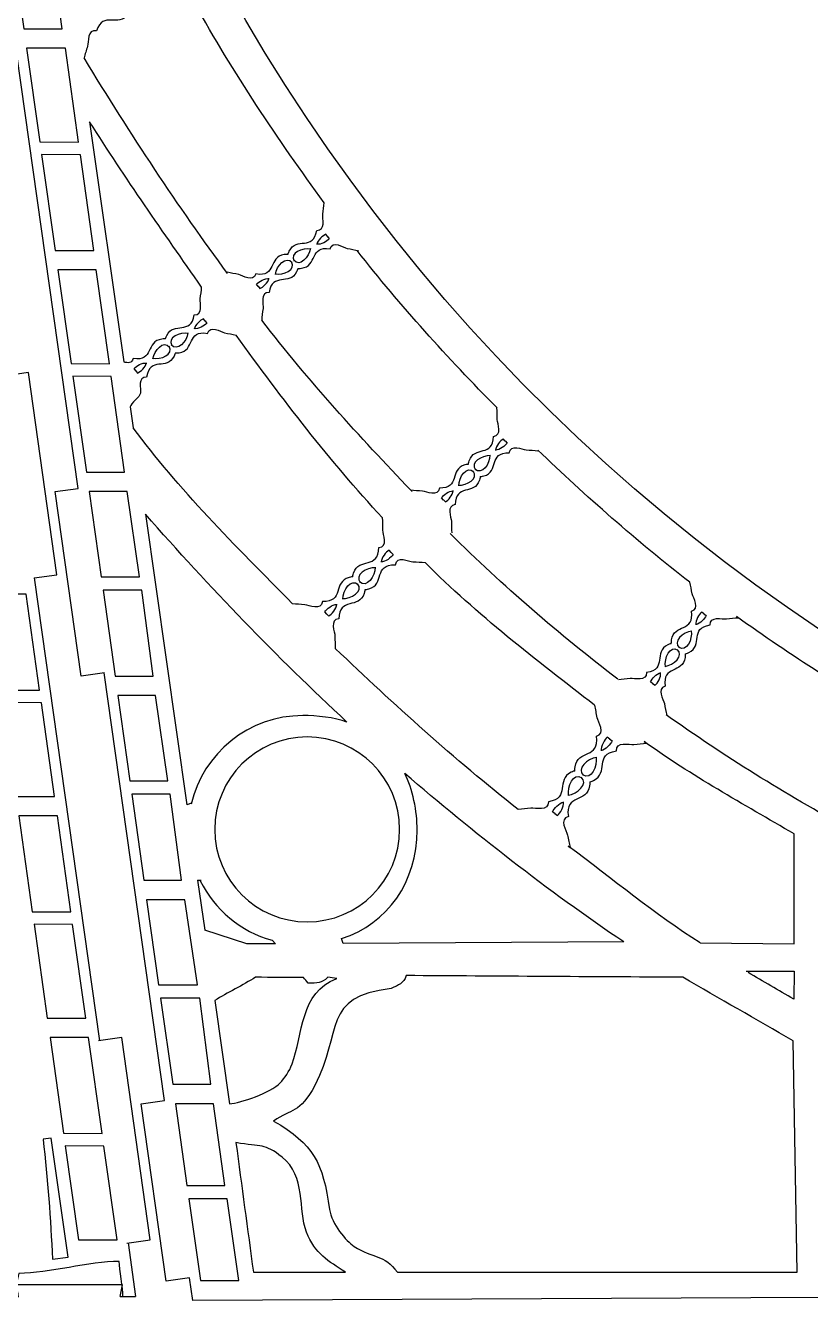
# Model space of a CAD drawing. Extents: x -302 to 129, y -132 to 148.
# Drawn here: x -84.5 to 15.3, y -131.9 to 30.2 of the extents above; entities that cross this region are included whole.
import ezdxf

# ---------------------------------------------------------------- set-up
doc = ezdxf.new("R2010")
doc.units = 0
doc.header["$MEASUREMENT"] = 0
doc.layers.add('LAYER_1', color=7, linetype='CONTINUOUS')

msp = doc.modelspace()

# ---------------------------------------------------------------- linework, layer by layer
at = {"layer": 'LAYER_1', "color": 1}
for points in [[(106.4251, -82.9919), (-6.3619, -61.5437), (-82.7011, 30.7033), (-88.4133, 138.3037)], [(-81.8662, 98.7736), (30.9208, 77.3254), (107.26, -14.9216), (112.9722, -122.522)], [(-46.5149, 7.6361), (-52.3529, 15.6643), (-58.1367, 24.1813), (-62.9361, 32.9531)], [(-77.7953, -28.6891), (-77.7953, -28.6891), (-86.0971, 30.1459), (-86.0971, 30.1459)], [(-58.7967, -1.3783), (-65.0629, 7.1607), (-71.1147, 16.2895), (-77.0437, 26.0511)], [(-62.0965, -3.1015), (-66.9909, 3.8885), (-71.7899, 10.7711), (-76.3363, 17.9185)], [(-76.3363, 17.9185), (-76.3363, 17.9185), (-71.9905, -12.6075), (-71.9905, -12.6075)], [(-48.2096, 1.7517), (-49.2549, 1.9578), (-50.9707, 1.2368), (-50.3077, 0.2229)], [(-48.2561, 1.8165), (-48.3976, 0.7605), (-49.6327, -0.6316), (-50.3791, 0.3226)], [(-52.7614, -1.4097), (-51.7161, -1.6158), (-50.0004, -0.8949), (-50.6634, 0.1191)], [(-52.715, -1.4746), (-52.5734, -0.4186), (-51.3383, 0.9735), (-50.5919, 0.0193)], [(-24.5283, -18.4555), (-30.8121, -12.0647), (-36.7941, -5.4979), (-42.3027, 1.5639)], [(-42.1667, 1.5639), (-42.1667, 1.5639), (-42.1299, 1.5123), (-42.1299, 1.5123)], [(-35.4959, -28.9057), (-41.9723, -22.1391), (-48.4799, -15.0443), (-54.4557, -7.2945)], [(-63.7911, -8.9859), (-64.8363, -8.7799), (-66.5521, -9.5009), (-65.8891, -10.5147)], [(-63.8377, -8.9209), (-63.9789, -9.9771), (-65.2141, -11.3691), (-65.9609, -10.4151)], [(-39.0963, -32.4279), (-45.8519, -25.1645), (-51.7981, -17.3279), (-57.7211, -9.2121)], [(-68.3429, -12.1473), (-67.2979, -12.3533), (-65.5821, -11.6325), (-66.2451, -10.6185)], [(-68.2967, -12.2123), (-68.1553, -11.1563), (-66.9201, -9.7643), (-66.1733, -10.7187)], [(-71.1769, -18.3233), (-71.1769, -18.3233), (-70.7983, -20.9829), (-70.7983, -20.9829)], [(-50.5303, -43.3463), (-57.8171, -36.0085), (-65.1593, -28.6333), (-70.7983, -20.9829)], [(-0.0115, -40.6065), (-6.7229, -35.4391), (-13.2583, -29.6239), (-19.3499, -23.8037)], [(-29.3876, -28.3466), (-29.3957, -27.2812), (-28.3683, -25.7294), (-27.4953, -26.5694)], [(-25.3799, -24.5197), (-26.4438, -24.4624), (-28.0413, -25.4171), (-27.2424, -26.3279)], [(-25.435, -24.462), (-25.4268, -25.5274), (-26.4542, -27.0792), (-27.3272, -26.2392)], [(-29.4426, -28.2889), (-28.3787, -28.3462), (-26.7812, -27.3915), (-27.5801, -26.4807)], [(-35.3129, -29.0971), (-35.3129, -29.0971), (-35.4959, -28.9057), (-35.4959, -28.9057)], [(-43.6119, -58.3881), (-52.5645, -50.0979), (-61.0655, -41.2705), (-69.2335, -31.9735)], [(-69.2335, -31.9735), (-69.2335, -31.9735), (-63.9727, -68.9271), (-63.9727, -68.9271)], [(-9.1587, -52.9461), (-16.6463, -47.2317), (-23.7353, -41.0717), (-30.5045, -34.4287)], [(-39.973, -38.769), (-41.0833, -38.7092), (-42.7505, -39.7056), (-41.9168, -40.6561)], [(-40.0305, -38.7088), (-40.022, -39.8206), (-41.0942, -41.4401), (-42.0053, -40.5635)], [(-12.1155, -56.2487), (-19.5665, -50.4721), (-27.0923, -44.7247), (-33.6677, -38.1131)], [(-83.3836, -40.0705), (-83.3836, -40.0705), (-80.5164, -39.6675), (-80.5164, -39.6675)], [(-83.3835, -40.0705), (-83.3835, -40.0705), (-75.0817, -98.9052), (-75.0817, -98.9052)], [(-44.1555, -42.7629), (-44.164, -41.651), (-43.0918, -40.0315), (-42.1807, -40.9081)], [(-44.213, -42.7027), (-43.1027, -42.7624), (-41.4355, -41.766), (-42.2692, -40.8155)], [(5.9297, -44.9625), (5.9297, -44.9625), (6.1619, -45.1329), (6.1619, -45.1329)], [(27.4847, -58.7515), (20.0071, -54.5089), (12.8057, -49.9027), (5.9297, -44.9627)], [(0.2273, -46.8222), (-0.8451, -46.9537), (-2.2708, -48.1904), (-1.3116, -48.9581)], [(0.1621, -46.7744), (0.3592, -47.8367), (-0.3913, -49.5683), (-1.412, -48.8845)], [(-3.0953, -51.3542), (-3.2925, -50.2919), (-2.5419, -48.5602), (-1.5213, -49.244)], [(-21.8307, -69.5001), (-30.0291, -63.0675), (-37.5801, -56.1821), (-45.1015, -49.0317)], [(-3.1605, -51.3064), (-2.0881, -51.1748), (-0.6624, -49.9382), (-1.6216, -49.1705)], [(-74.4413, -52.1399), (-74.4413, -52.1399), (-77.4121, -52.5574), (-77.4121, -52.5574)], [(-66.8164, -106.4958), (-66.8164, -106.4958), (-74.4855, -52.146), (-74.4855, -52.146)], [(20.2659, -71.9945), (12.0783, -67.5281), (4.3407, -62.6979), (-3.0143, -57.4717)], [(13.2699, -72.6173), (6.8195, -68.8539), (0.1375, -65.1523), (-5.8005, -60.8789)], [(-5.8005, -60.8789), (-5.8005, -60.8789), (-5.5125, -61.0901), (-5.5125, -61.0901)], [(-11.8598, -62.8969), (-13.0069, -63.0376), (-14.5317, -64.3603), (-13.5058, -65.1813)], [(-11.9296, -62.8457), (-11.7188, -63.9819), (-12.5215, -65.834), (-13.6132, -65.1026)], [(-15.4136, -67.7441), (-15.6245, -66.6079), (-14.8217, -64.7558), (-13.7301, -65.4872)], [(-8.4081, -86.3441), (-17.9849, -79.9193), (-27.6203, -72.3699), (-36.2479, -64.9159)], [(-15.4834, -67.693), (-14.3364, -67.5523), (-12.8115, -66.2296), (-13.8374, -65.4085)], [(-63.3797, -68.7139), (-63.3797, -68.7139), (-63.9727, -68.9271), (-63.9727, -68.9271)], [(1.3009, -86.4809), (-4.3975, -82.8723), (-9.8345, -78.3387), (-15.4643, -74.1675)], [(-15.4643, -74.1675), (-15.4643, -74.1675), (-15.2277, -74.3411), (-15.2277, -74.3411)], [(-62.6109, -78.4939), (-62.6109, -78.4939), (-62.1599, -78.4939), (-62.1599, -78.4939)], [(-62.6109, -78.4939), (-62.6109, -78.4939), (-61.7031, -84.8707), (-61.7031, -84.8707)], [(-62.2709, -78.5737), (-60.4537, -82.2361), (-57.1387, -85.0241), (-53.1275, -86.1367)], [(-56.3281, -86.5849), (-56.3281, -86.5849), (-61.7031, -84.8707), (-61.7031, -84.8707)], [(-52.7121, -86.5849), (-52.7121, -86.5849), (-56.3281, -86.5849), (-56.3281, -86.5849)], [(-52.7121, -86.5849), (-52.7121, -86.5849), (-53.1275, -86.1367), (-53.1275, -86.1367)], [(-44.0999, -86.5575), (-44.0999, -86.5575), (-44.3009, -85.9181), (-44.3009, -85.9181)], [(-8.4081, -86.3441), (-8.4081, -86.3441), (-44.0997, -86.5575), (-44.0997, -86.5575)], [(13.2139, -93.6021), (11.2713, -92.5083), (9.3355, -91.3861), (7.4069, -90.2353)], [(-82.2476, -111.4527), (-81.691, -116.4804), (-81.2873, -121.5486), (-81.0801, -126.6905)], [(-71.6048, -124.6325), (-71.6048, -124.6325), (-68.634, -124.215), (-68.634, -124.215)], [(-71.4546, -124.6114), (-71.4546, -124.6114), (-70.4935, -131.4236), (-70.4935, -131.4236)], [(-63.6335, -129.041), (-63.6335, -129.041), (-66.6043, -129.4586), (-66.6043, -129.4586)], [(-63.227, -131.9337), (-63.227, -131.9337), (-63.6352, -129.0413), (-63.6352, -129.0413)], [(-72.4375, -131.4238), (-72.4375, -131.4238), (-70.4935, -131.4236), (-70.4935, -131.4236)]]:
    msp.add_open_spline(points, degree=3, dxfattribs=at)
at = {"layer": 'LAYER_1', "color": 5}
for points, knots in [([(-79.8219, 29.7464), (-79.8219, 29.7464), (-84.7084, 29.7421), (-84.7084, 29.7421), (-84.7084, 29.7421), (-84.7084, 29.7421), (-86.4315, 41.9549), (-86.4315, 41.9549), (-86.4315, 41.9549), (-86.4315, 41.9549), (-81.5394, 41.918), (-81.5394, 41.918), (-81.5394, 41.918), (-81.5394, 41.918), (-79.8219, 29.7464), (-79.8219, 29.7464)], [0, 0, 0, 0, 0.2, 0.2, 0.2, 0.2, 0.4, 0.4, 0.4, 0.4, 0.6, 0.6, 0.6, 0.6, 1, 1, 1, 1]), ([(-77.7435, 15.3357), (-77.7435, 15.3357), (-82.6797, 15.3661), (-82.6797, 15.3661), (-82.6797, 15.3661), (-82.6797, 15.3661), (-84.359, 27.2679), (-84.359, 27.2679), (-84.359, 27.2679), (-84.359, 27.2679), (-79.4272, 27.2678), (-79.4272, 27.2678), (-79.4272, 27.2678), (-79.4272, 27.2678), (-77.7435, 15.3357), (-77.7435, 15.3357)], [0, 0, 0, 0, 0.2, 0.2, 0.2, 0.2, 0.4, 0.4, 0.4, 0.4, 0.6, 0.6, 0.6, 0.6, 1, 1, 1, 1]), ([(-75.8003, 1.5638), (-75.8003, 1.5638), (-80.7323, 1.5639), (-80.7323, 1.5639), (-80.7323, 1.5639), (-80.7323, 1.5639), (-82.455, 13.7724), (-82.455, 13.7724), (-82.455, 13.7724), (-82.455, 13.7724), (-77.5177, 13.7354), (-77.5177, 13.7354), (-77.5177, 13.7354), (-77.5177, 13.7354), (-75.8003, 1.5638), (-75.8003, 1.5638)], [0, 0, 0, 0, 0.2, 0.2, 0.2, 0.2, 0.4, 0.4, 0.4, 0.4, 0.6, 0.6, 0.6, 0.6, 1, 1, 1, 1]), ([(-73.8277, -12.8465), (-73.8277, -12.8465), (-78.7032, -12.816), (-78.7032, -12.816), (-78.7032, -12.816), (-78.7032, -12.816), (-80.3825, -0.9145), (-80.3825, -0.9145), (-80.3825, -0.9145), (-80.3825, -0.9145), (-75.5114, -0.9143), (-75.5114, -0.9143), (-75.5114, -0.9143), (-75.5114, -0.9143), (-73.8277, -12.8465), (-73.8277, -12.8465)], [0, 0, 0, 0, 0.2, 0.2, 0.2, 0.2, 0.4, 0.4, 0.4, 0.4, 0.6, 0.6, 0.6, 0.6, 1, 1, 1, 1]), ([(-71.8845, -26.6184), (-71.8845, -26.6184), (-76.7557, -26.6184), (-76.7557, -26.6184), (-76.7557, -26.6184), (-76.7557, -26.6184), (-78.4783, -14.4099), (-78.4783, -14.4099), (-78.4783, -14.4099), (-78.4783, -14.4099), (-73.6019, -14.4468), (-73.6019, -14.4468), (-73.6019, -14.4468), (-73.6019, -14.4468), (-71.8845, -26.6184), (-71.8845, -26.6184)], [0, 0, 0, 0, 0.2, 0.2, 0.2, 0.2, 0.4, 0.4, 0.4, 0.4, 0.6, 0.6, 0.6, 0.6, 1, 1, 1, 1]), ([(-69.9782, -39.9144), (-69.9782, -39.9144), (-74.8795, -39.9144), (-74.8795, -39.9144), (-74.8795, -39.9144), (-74.8795, -39.9144), (-76.406, -29.097), (-76.406, -29.097), (-76.406, -29.097), (-76.406, -29.097), (-71.5703, -29.097), (-71.5703, -29.097), (-71.5703, -29.097), (-71.5703, -29.097), (-69.9782, -39.9144), (-69.9782, -39.9144)], [0, 0, 0, 0, 0.2, 0.2, 0.2, 0.2, 0.4, 0.4, 0.4, 0.4, 0.6, 0.6, 0.6, 0.6, 1, 1, 1, 1]), ([(-89.3171, -42.147), (-89.3171, -42.147), (-84.4225, -42.1454), (-84.4225, -42.1454), (-84.4225, -42.1454), (-84.4225, -42.1454), (-82.6997, -54.3556), (-82.6997, -54.3556), (-82.6997, -54.3556), (-82.6997, -54.3556), (-87.5997, -54.3186), (-87.5997, -54.3186), (-87.5997, -54.3186), (-87.5997, -54.3186), (-89.3171, -42.147), (-89.3171, -42.147)], [0, 0, 0, 0, 0.2, 0.2, 0.2, 0.2, 0.4, 0.4, 0.4, 0.4, 0.6, 0.6, 0.6, 0.6, 1, 1, 1, 1]), ([(-68.2599, -52.5591), (-68.2599, -52.5591), (-73.0957, -52.5563), (-73.0957, -52.5563), (-73.0957, -52.5563), (-73.0957, -52.5563), (-74.6393, -41.6177), (-74.6393, -41.6177), (-74.6393, -41.6177), (-74.6393, -41.6177), (-69.6974, -41.6177), (-69.6974, -41.6177), (-69.6974, -41.6177), (-69.6974, -41.6177), (-68.2599, -52.5591), (-68.2599, -52.5591)], [0, 0, 0, 0, 0.2, 0.2, 0.2, 0.2, 0.4, 0.4, 0.4, 0.4, 0.6, 0.6, 0.6, 0.6, 1, 1, 1, 1]), ([(-66.3798, -65.8494), (-66.3798, -65.8494), (-71.2202, -65.8494), (-71.2202, -65.8494), (-71.2202, -65.8494), (-71.2202, -65.8494), (-72.7462, -55.0348), (-72.7462, -55.0348), (-72.7462, -55.0348), (-72.7462, -55.0348), (-67.972, -55.0318), (-67.972, -55.0318), (-67.972, -55.0318), (-67.972, -55.0318), (-66.3798, -65.8494), (-66.3798, -65.8494)], [0, 0, 0, 0, 0.2, 0.2, 0.2, 0.2, 0.4, 0.4, 0.4, 0.4, 0.6, 0.6, 0.6, 0.6, 1, 1, 1, 1]), ([(-87.3739, -55.919), (-87.3739, -55.919), (-82.4747, -55.9494), (-82.4747, -55.9494), (-82.4747, -55.9494), (-82.4747, -55.9494), (-80.7953, -67.8512), (-80.7953, -67.8512), (-80.7953, -67.8512), (-80.7953, -67.8512), (-85.6903, -67.8512), (-85.6903, -67.8512), (-85.6903, -67.8512), (-85.6903, -67.8512), (-87.3739, -55.919), (-87.3739, -55.919)], [0, 0, 0, 0, 0.2, 0.2, 0.2, 0.2, 0.4, 0.4, 0.4, 0.4, 0.6, 0.6, 0.6, 0.6, 1, 1, 1, 1]), ([(-64.6615, -78.4939), (-64.6615, -78.4939), (-69.4359, -78.4939), (-69.4359, -78.4939), (-69.4359, -78.4939), (-69.4359, -78.4939), (-70.9797, -67.5525), (-70.9797, -67.5525), (-70.9797, -67.5525), (-70.9797, -67.5525), (-66.099, -67.5525), (-66.099, -67.5525), (-66.099, -67.5525), (-66.099, -67.5525), (-64.6615, -78.4939), (-64.6615, -78.4939)], [0, 0, 0, 0, 0.2, 0.2, 0.2, 0.2, 0.4, 0.4, 0.4, 0.4, 0.6, 0.6, 0.6, 0.6, 1, 1, 1, 1]), ([(-85.3483, -70.3296), (-85.3483, -70.3296), (-80.4458, -70.3278), (-80.4458, -70.3278), (-80.4458, -70.3278), (-80.4458, -70.3278), (-78.723, -82.5382), (-78.723, -82.5382), (-78.723, -82.5382), (-78.723, -82.5382), (-83.6308, -82.5012), (-83.6308, -82.5012), (-83.6308, -82.5012), (-83.6308, -82.5012), (-85.3483, -70.3296), (-85.3483, -70.3296)], [0, 0, 0, 0, 0.2, 0.2, 0.2, 0.2, 0.4, 0.4, 0.4, 0.4, 0.6, 0.6, 0.6, 0.6, 1, 1, 1, 1]), ([(-62.6228, -91.7898), (-62.6228, -91.7898), (-67.5597, -91.7898), (-67.5597, -91.7898), (-67.5597, -91.7898), (-67.5597, -91.7898), (-69.0861, -80.9724), (-69.0861, -80.9724), (-69.0861, -80.9724), (-69.0861, -80.9724), (-64.2149, -80.9724), (-64.2149, -80.9724), (-64.2149, -80.9724), (-64.2149, -80.9724), (-62.6228, -91.7898), (-62.6228, -91.7898)], [0, 0, 0, 0, 0.2, 0.2, 0.2, 0.2, 0.4, 0.4, 0.4, 0.4, 0.6, 0.6, 0.6, 0.6, 1, 1, 1, 1]), ([(-83.4051, -84.1016), (-83.4051, -84.1016), (-78.498, -84.1319), (-78.498, -84.1319), (-78.498, -84.1319), (-78.498, -84.1319), (-76.8187, -96.0338), (-76.8187, -96.0338), (-76.8187, -96.0338), (-76.8187, -96.0338), (-81.7215, -96.0337), (-81.7215, -96.0337), (-81.7215, -96.0337), (-81.7215, -96.0337), (-83.4051, -84.1016), (-83.4051, -84.1016)], [0, 0, 0, 0, 0.2, 0.2, 0.2, 0.2, 0.4, 0.4, 0.4, 0.4, 0.6, 0.6, 0.6, 0.6, 1, 1, 1, 1]), ([(-60.9045, -104.4345), (-60.9045, -104.4345), (-65.7757, -104.4343), (-65.7757, -104.4343), (-65.7757, -104.4343), (-65.7757, -104.4343), (-67.3195, -93.4931), (-67.3195, -93.4931), (-67.3195, -93.4931), (-67.3195, -93.4931), (-62.342, -93.4931), (-62.342, -93.4931), (-62.342, -93.4931), (-62.342, -93.4931), (-60.9045, -104.4345), (-60.9045, -104.4345)], [0, 0, 0, 0, 0.2, 0.2, 0.2, 0.2, 0.4, 0.4, 0.4, 0.4, 0.6, 0.6, 0.6, 0.6, 1, 1, 1, 1]), ([(-81.3795, -98.508), (-81.3795, -98.508), (-76.4697, -98.508), (-76.4697, -98.508), (-76.4697, -98.508), (-76.4697, -98.508), (-74.7469, -110.7166), (-74.7469, -110.7166), (-74.7469, -110.7166), (-74.7469, -110.7166), (-79.6621, -110.6796), (-79.6621, -110.6796), (-79.6621, -110.6796), (-79.6621, -110.6796), (-81.3795, -98.508), (-81.3795, -98.508)], [0, 0, 0, 0, 0.2, 0.2, 0.2, 0.2, 0.4, 0.4, 0.4, 0.4, 0.6, 0.6, 0.6, 0.6, 1, 1, 1, 1]), ([(-59.1302, -117.296), (-59.1302, -117.296), (-63.9609, -117.296), (-63.9609, -117.296), (-63.9609, -117.296), (-63.9609, -117.296), (-65.4263, -106.9098), (-65.4263, -106.9098), (-65.4263, -106.9098), (-65.4263, -106.9098), (-60.5956, -106.91), (-60.5956, -106.91), (-60.5956, -106.91), (-60.5956, -106.91), (-59.1302, -117.296), (-59.1302, -117.296)], [0, 0, 0, 0, 0.2, 0.2, 0.2, 0.2, 0.4, 0.4, 0.4, 0.4, 0.6, 0.6, 0.6, 0.6, 1, 1, 1, 1]), ([(-79.4363, -112.28), (-79.4363, -112.28), (-74.5221, -112.3104), (-74.5221, -112.3104), (-74.5221, -112.3104), (-74.5221, -112.3104), (-72.8421, -124.2164), (-72.8421, -124.2164), (-72.8421, -124.2164), (-72.8421, -124.2164), (-77.7527, -124.2122), (-77.7527, -124.2122), (-77.7527, -124.2122), (-77.7527, -124.2122), (-79.4363, -112.28), (-79.4363, -112.28)], [0, 0, 0, 0, 0.2, 0.2, 0.2, 0.2, 0.4, 0.4, 0.4, 0.4, 0.6, 0.6, 0.6, 0.6, 1, 1, 1, 1]), ([(-57.384, -129.385), (-57.384, -129.385), (-62.2553, -129.385), (-62.2553, -129.385), (-62.2553, -129.385), (-62.2553, -129.385), (-63.7206, -118.9991), (-63.7206, -118.9991), (-63.7206, -118.9991), (-63.7206, -118.9991), (-58.8494, -118.999), (-58.8494, -118.999), (-58.8494, -118.999), (-58.8494, -118.999), (-57.384, -129.385), (-57.384, -129.385)], [0, 0, 0, 0, 0.2, 0.2, 0.2, 0.2, 0.4, 0.4, 0.4, 0.4, 0.6, 0.6, 0.6, 0.6, 1, 1, 1, 1]), ([(-72.4375, -131.4238), (-72.3228, -131.4237), (-72.2092, -131.4236), (-72.0972, -131.4236), (-72.0972, -131.4236), (-72.1221, -130.421), (-72.5382, -127.9717), (-72.5881, -126.9691), (-72.5881, -126.9691), (-76.3773, -126.9691), (-81.5339, -128.4846), (-85.3481, -128.4846), (-85.3481, -128.4846), (-85.4478, -128.9595), (-85.5725, -129.4344), (-85.6971, -129.9356), (-85.6971, -129.9356), (-85.5974, -130.4369), (-85.4977, -130.9646), (-85.4229, -131.4922)], [0, 0, 0, 0, 0.16666667, 0.16666667, 0.16666667, 0.16666667, 0.33333333, 0.33333333, 0.33333333, 0.33333333, 0.5, 0.5, 0.5, 0.5, 0.66666667, 0.66666667, 0.66666667, 0.66666667, 1, 1, 1, 1])]:
    msp.add_open_spline(points, degree=3, knots=knots, dxfattribs=at)
at = {"layer": 'LAYER_1', "color": 1}
for points, knots in [([(-71.2063, 31.9881), (-71.2447, 31.9243), (-71.2949, 31.7997), (-71.4515, 31.5775), (-71.4515, 31.5775), (-72.6903, 29.8251), (-74.5965, 32.1183), (-75.4729, 29.4785), (-75.4729, 29.4785), (-76.6579, 29.7335), (-76.4735, 28.0559), (-76.6139, 27.5297), (-76.6139, 27.5297), (-76.7745, 27.0165), (-76.9177, 26.5237), (-77.0437, 26.0511)], [0, 0, 0, 0, 0.2, 0.2, 0.2, 0.2, 0.4, 0.4, 0.4, 0.4, 0.6, 0.6, 0.6, 0.6, 1, 1, 1, 1]), ([(-51.1193, 1.056), (-51.0928, 1.123), (-51.0649, 1.2498), (-50.9512, 1.4859), (-50.9512, 1.4859), (-50.0533, 3.3508), (-47.873, 1.4742), (-47.4617, 4.1253), (-47.4617, 4.1253), (-46.2935, 4.0725), (-46.7373, 5.6383), (-46.6879, 6.1616), (-46.6879, 6.1616), (-46.6172, 6.6754), (-46.5599, 7.1667), (-46.5152, 7.6362)], [0, 0, 0, 0, 0.2, 0.2, 0.2, 0.2, 0.4, 0.4, 0.4, 0.4, 0.6, 0.6, 0.6, 0.6, 1, 1, 1, 1]), ([(-46.0841, 3.3447), (-46.0841, 3.3447), (-45.8667, 3.0392), (-45.8667, 3.0392), (-45.8667, 3.0392), (-46.1461, 2.7315), (-46.898, 2.2608), (-47.4792, 2.3632)], [0, 0, 0, 0, 0.33333333, 0.33333333, 0.33333333, 0.33333333, 1, 1, 1, 1]), ([(-46.0634, 3.3158), (-46.0634, 3.3158), (-46.2826, 3.62), (-46.2826, 3.62), (-46.2826, 3.62), (-46.6639, 3.4546), (-47.3517, 2.8943), (-47.4419, 2.3111)], [0, 0, 0, 0, 0.33333333, 0.33333333, 0.33333333, 0.33333333, 1, 1, 1, 1]), ([(-49.8518, -0.714), (-49.7798, -0.7106), (-49.6508, -0.725), (-49.3907, -0.6934), (-49.3907, -0.6934), (-47.3359, -0.4439), (-48.4104, 2.2246), (-45.768, 1.7602), (-45.768, 1.7602), (-45.4418, 2.8831), (-44.1023, 1.9587), (-43.591, 1.837), (-43.591, 1.837), (-43.0818, 1.7384), (-42.5982, 1.6344), (-42.1393, 1.5256)], [0, 0, 0, 0, 0.2, 0.2, 0.2, 0.2, 0.4, 0.4, 0.4, 0.4, 0.6, 0.6, 0.6, 0.6, 1, 1, 1, 1]), ([(-51.1193, 1.056), (-51.1913, 1.0525), (-51.3202, 1.0669), (-51.5804, 1.0354), (-51.5804, 1.0354), (-53.6351, 0.7859), (-52.5607, -1.8827), (-55.203, -1.4182), (-55.203, -1.4182), (-55.5292, -2.5412), (-56.8687, -1.6168), (-57.3801, -1.495), (-57.3801, -1.495), (-57.8892, -1.3965), (-58.3728, -1.2925), (-58.8317, -1.1836)], [0, 0, 0, 0, 0.2, 0.2, 0.2, 0.2, 0.4, 0.4, 0.4, 0.4, 0.6, 0.6, 0.6, 0.6, 1, 1, 1, 1]), ([(-49.8518, -0.714), (-49.8782, -0.7811), (-49.9061, -0.9078), (-50.0198, -1.1439), (-50.0198, -1.1439), (-50.9177, -3.0089), (-53.0981, -1.1322), (-53.5093, -3.7834), (-53.5093, -3.7834), (-54.6775, -3.7306), (-54.2337, -5.2964), (-54.2832, -5.8197), (-54.2832, -5.8197), (-54.3539, -6.3335), (-54.4111, -6.8248), (-54.4559, -7.2943)], [0, 0, 0, 0, 0.2, 0.2, 0.2, 0.2, 0.4, 0.4, 0.4, 0.4, 0.6, 0.6, 0.6, 0.6, 1, 1, 1, 1]), ([(-66.7007, -9.6815), (-66.6745, -9.6145), (-66.6465, -9.4881), (-66.5327, -9.2517), (-66.5327, -9.2517), (-65.6347, -7.3867), (-63.4547, -9.2635), (-63.0431, -6.6123), (-63.0431, -6.6123), (-61.8751, -6.6651), (-62.3189, -5.0989), (-62.2695, -4.5761), (-62.2695, -4.5761), (-62.1987, -4.0623), (-62.1413, -3.5709), (-62.0965, -3.1015)], [0, 0, 0, 0, 0.2, 0.2, 0.2, 0.2, 0.4, 0.4, 0.4, 0.4, 0.6, 0.6, 0.6, 0.6, 1, 1, 1, 1]), ([(-54.8869, -3.0028), (-54.8869, -3.0028), (-55.1043, -2.6972), (-55.1043, -2.6972), (-55.1043, -2.6972), (-54.825, -2.3896), (-54.073, -1.9189), (-53.4918, -2.0212)], [0, 0, 0, 0, 0.33333333, 0.33333333, 0.33333333, 0.33333333, 1, 1, 1, 1]), ([(-54.9077, -2.9738), (-54.9077, -2.9738), (-54.6884, -3.278), (-54.6884, -3.278), (-54.6884, -3.278), (-54.3072, -3.1127), (-53.6194, -2.5523), (-53.5291, -1.9692)], [0, 0, 0, 0, 0.33333333, 0.33333333, 0.33333333, 0.33333333, 1, 1, 1, 1]), ([(-65.4333, -11.4517), (-65.3615, -11.4483), (-65.2321, -11.4627), (-64.9721, -11.4311), (-64.9721, -11.4311), (-62.9173, -11.1817), (-63.9917, -8.5131), (-61.3495, -8.9775), (-61.3495, -8.9775), (-61.0233, -7.8545), (-59.6839, -8.7791), (-59.1725, -8.9005), (-59.1725, -8.9005), (-58.6633, -8.9989), (-58.1797, -9.1029), (-57.7211, -9.2121)], [0, 0, 0, 0, 0.2, 0.2, 0.2, 0.2, 0.4, 0.4, 0.4, 0.4, 0.6, 0.6, 0.6, 0.6, 1, 1, 1, 1]), ([(-61.6655, -7.3929), (-61.6655, -7.3929), (-61.4483, -7.6989), (-61.4483, -7.6989), (-61.4483, -7.6989), (-61.7275, -8.0059), (-62.4799, -8.4769), (-63.0609, -8.3745)], [0, 0, 0, 0, 0.33333333, 0.33333333, 0.33333333, 0.33333333, 1, 1, 1, 1]), ([(-61.6449, -7.4219), (-61.6449, -7.4219), (-61.8641, -7.1175), (-61.8641, -7.1175), (-61.8641, -7.1175), (-62.2455, -7.2831), (-62.9333, -7.8437), (-63.0235, -8.4263)], [0, 0, 0, 0, 0.33333333, 0.33333333, 0.33333333, 0.33333333, 1, 1, 1, 1]), ([(-66.7007, -9.6815), (-66.7725, -9.6847), (-66.9019, -9.6709), (-67.1621, -9.7023), (-67.1621, -9.7023), (-69.2165, -9.9517), (-68.1423, -12.6201), (-70.7845, -12.1557), (-70.7845, -12.1557), (-70.9707, -12.7965), (-71.4869, -12.7705), (-71.9907, -12.6077)], [0, 0, 0, 0, 0.25, 0.25, 0.25, 0.25, 0.5, 0.5, 0.5, 0.5, 1, 1, 1, 1]), ([(-65.4333, -11.4517), (-65.4599, -11.5187), (-65.4879, -11.6453), (-65.6013, -11.8815), (-65.6013, -11.8815), (-66.4993, -13.7465), (-68.6793, -11.8699), (-69.0909, -14.5209), (-69.0909, -14.5209), (-70.2589, -14.4679), (-69.8155, -16.0339), (-69.8649, -16.5571), (-69.8649, -16.5571), (-69.9357, -17.0709), (-71.1325, -17.8537), (-71.1769, -18.3233)], [0, 0, 0, 0, 0.2, 0.2, 0.2, 0.2, 0.4, 0.4, 0.4, 0.4, 0.6, 0.6, 0.6, 0.6, 1, 1, 1, 1]), ([(-70.4683, -13.7405), (-70.4683, -13.7405), (-70.6861, -13.4351), (-70.6861, -13.4351), (-70.6861, -13.4351), (-70.4067, -13.1271), (-69.6547, -12.6567), (-69.0731, -12.7589)], [0, 0, 0, 0, 0.33333333, 0.33333333, 0.33333333, 0.33333333, 1, 1, 1, 1]), ([(-70.4893, -13.7113), (-70.4893, -13.7113), (-70.2699, -14.0161), (-70.2699, -14.0161), (-70.2699, -14.0161), (-69.8889, -13.8501), (-69.2009, -13.2899), (-69.1107, -12.7069)], [0, 0, 0, 0, 0.33333333, 0.33333333, 0.33333333, 0.33333333, 1, 1, 1, 1]), ([(-80.5164, -39.6675), (-80.5164, -39.6675), (-84.1295, -13.9592), (-84.1295, -13.9592), (-84.1295, -13.9592), (-84.1295, -13.9592), (-87.0109, -14.3641), (-87.0109, -14.3641)], [0, 0, 0, 0, 0.33333333, 0.33333333, 0.33333333, 0.33333333, 1, 1, 1, 1]), ([(-28.163, -25.6171), (-28.1462, -25.547), (-28.1364, -25.4176), (-28.057, -25.1678), (-28.057, -25.1678), (-27.4299, -23.1953), (-25.0076, -24.7472), (-24.9727, -22.0645), (-24.9727, -22.0645), (-23.8087, -21.9528), (-24.4679, -20.4648), (-24.4924, -19.9397), (-24.4924, -19.9397), (-24.4946, -19.4211), (-24.5069, -18.9266), (-24.5285, -18.4555)], [0, 0, 0, 0, 0.2, 0.2, 0.2, 0.2, 0.4, 0.4, 0.4, 0.4, 0.6, 0.6, 0.6, 0.6, 1, 1, 1, 1]), ([(-23.4991, -22.644), (-23.4991, -22.644), (-23.241, -22.916), (-23.241, -22.916), (-23.241, -22.916), (-23.4743, -23.2598), (-24.1528, -23.8314), (-24.7426, -23.8117)], [0, 0, 0, 0, 0.33333333, 0.33333333, 0.33333333, 0.33333333, 1, 1, 1, 1]), ([(-23.4745, -22.6697), (-23.4745, -22.6697), (-23.7343, -22.3993), (-23.7343, -22.3993), (-23.7343, -22.3993), (-24.0886, -22.6166), (-24.6909, -23.2679), (-24.6984, -23.858)], [0, 0, 0, 0, 0.33333333, 0.33333333, 0.33333333, 0.33333333, 1, 1, 1, 1]), ([(-26.6595, -27.1915), (-26.5887, -27.178), (-26.459, -27.1742), (-26.2059, -27.1064), (-26.2059, -27.1064), (-24.2065, -26.5709), (-25.645, -24.0796), (-22.9637, -24.1684), (-22.9637, -24.1684), (-22.7984, -23.0108), (-21.3424, -23.738), (-20.819, -23.7867), (-20.819, -23.7867), (-20.301, -23.8127), (-19.8076, -23.8478), (-19.338, -23.8911)], [0, 0, 0, 0, 0.2, 0.2, 0.2, 0.2, 0.4, 0.4, 0.4, 0.4, 0.6, 0.6, 0.6, 0.6, 1, 1, 1, 1]), ([(-28.163, -25.6171), (-28.2338, -25.6306), (-28.3635, -25.6344), (-28.6166, -25.7022), (-28.6166, -25.7022), (-30.616, -26.2378), (-29.1775, -28.729), (-31.8589, -28.6402), (-31.8589, -28.6402), (-32.0242, -29.7978), (-33.4802, -29.0706), (-34.0036, -29.0219), (-34.0036, -29.0219), (-34.5215, -28.9959), (-35.0149, -28.9608), (-35.4845, -28.9175)], [0, 0, 0, 0, 0.2, 0.2, 0.2, 0.2, 0.4, 0.4, 0.4, 0.4, 0.6, 0.6, 0.6, 0.6, 1, 1, 1, 1]), ([(-26.6595, -27.1915), (-26.6763, -27.2617), (-26.6861, -27.391), (-26.7655, -27.6408), (-26.7655, -27.6408), (-27.3927, -29.6133), (-29.8149, -28.0615), (-29.8498, -30.7441), (-29.8498, -30.7441), (-31.0139, -30.8558), (-30.3546, -32.3438), (-30.3301, -32.8689), (-30.3301, -32.8689), (-30.3279, -33.3875), (-30.3157, -33.882), (-30.294, -34.3531)], [0, 0, 0, 0, 0.2, 0.2, 0.2, 0.2, 0.4, 0.4, 0.4, 0.4, 0.6, 0.6, 0.6, 0.6, 1, 1, 1, 1]), ([(-77.4121, -52.5574), (-77.4121, -52.5574), (-80.709, -29.0986), (-80.709, -29.0986), (-80.709, -29.0986), (-80.709, -29.0986), (-77.7952, -28.689), (-77.7952, -28.689)], [0, 0, 0, 0, 0.33333333, 0.33333333, 0.33333333, 0.33333333, 1, 1, 1, 1]), ([(-31.3234, -30.1647), (-31.3234, -30.1647), (-31.5816, -29.8926), (-31.5816, -29.8926), (-31.5816, -29.8926), (-31.3482, -29.5488), (-30.6698, -28.9772), (-30.0799, -28.9969)], [0, 0, 0, 0, 0.33333333, 0.33333333, 0.33333333, 0.33333333, 1, 1, 1, 1]), ([(-31.348, -30.1389), (-31.348, -30.1389), (-31.0882, -30.4093), (-31.0882, -30.4093), (-31.0882, -30.4093), (-30.734, -30.192), (-30.1317, -29.5407), (-30.1242, -28.9506)], [0, 0, 0, 0, 0.33333333, 0.33333333, 0.33333333, 0.33333333, 1, 1, 1, 1]), ([(-42.8775, -39.9142), (-42.86, -39.8411), (-42.8498, -39.706), (-42.7669, -39.4454), (-42.7669, -39.4454), (-42.1124, -37.3868), (-39.5845, -39.0064), (-39.548, -36.2067), (-39.548, -36.2067), (-38.3332, -36.0901), (-39.0212, -34.5372), (-39.0468, -33.9892), (-39.0468, -33.9892), (-39.0491, -33.4479), (-39.0619, -32.9319), (-39.0845, -32.4402)], [0, 0, 0, 0, 0.2, 0.2, 0.2, 0.2, 0.4, 0.4, 0.4, 0.4, 0.6, 0.6, 0.6, 0.6, 1, 1, 1, 1]), ([(-41.3085, -41.5574), (-41.2346, -41.5433), (-41.0992, -41.5393), (-40.835, -41.4685), (-40.835, -41.4685), (-38.7484, -40.9096), (-40.2497, -38.3097), (-37.4514, -38.4024), (-37.4514, -38.4024), (-37.2789, -37.1943), (-35.7593, -37.9531), (-35.2131, -38.004), (-35.2131, -38.004), (-34.6725, -38.0312), (-34.1576, -38.0678), (-33.6675, -38.113)], [0, 0, 0, 0, 0.2, 0.2, 0.2, 0.2, 0.4, 0.4, 0.4, 0.4, 0.6, 0.6, 0.6, 0.6, 1, 1, 1, 1]), ([(-38.0102, -36.8114), (-38.0102, -36.8114), (-37.7408, -37.0953), (-37.7408, -37.0953), (-37.7408, -37.0953), (-37.9843, -37.4541), (-38.6923, -38.0507), (-39.3079, -38.0301)], [0, 0, 0, 0, 0.33333333, 0.33333333, 0.33333333, 0.33333333, 1, 1, 1, 1]), ([(-37.9845, -36.8383), (-37.9845, -36.8383), (-38.2557, -36.5561), (-38.2557, -36.5561), (-38.2557, -36.5561), (-38.6254, -36.7828), (-39.2539, -37.4626), (-39.2617, -38.0784)], [0, 0, 0, 0, 0.33333333, 0.33333333, 0.33333333, 0.33333333, 1, 1, 1, 1]), ([(-42.8775, -39.9142), (-42.9514, -39.9283), (-43.0868, -39.9323), (-43.351, -40.0031), (-43.351, -40.0031), (-45.4376, -40.562), (-43.9363, -43.1619), (-46.7346, -43.0692), (-46.7346, -43.0692), (-46.9072, -44.2774), (-48.4267, -43.5185), (-48.9729, -43.4676), (-48.9729, -43.4676), (-49.5135, -43.4404), (-50.0284, -43.4038), (-50.5185, -43.3586)], [0, 0, 0, 0, 0.2, 0.2, 0.2, 0.2, 0.4, 0.4, 0.4, 0.4, 0.6, 0.6, 0.6, 0.6, 1, 1, 1, 1]), ([(-41.3085, -41.5574), (-41.326, -41.6306), (-41.3362, -41.7656), (-41.4191, -42.0262), (-41.4191, -42.0262), (-42.0736, -44.0848), (-44.6015, -42.4653), (-44.638, -45.2649), (-44.638, -45.2649), (-45.8528, -45.3815), (-45.1648, -46.9344), (-45.1392, -47.4824), (-45.1392, -47.4824), (-45.1369, -48.0237), (-45.1241, -48.5397), (-45.1015, -49.0314)], [0, 0, 0, 0, 0.2, 0.2, 0.2, 0.2, 0.4, 0.4, 0.4, 0.4, 0.6, 0.6, 0.6, 0.6, 1, 1, 1, 1]), ([(-2.3568, -48.4116), (-2.3526, -48.3386), (-2.3657, -48.2077), (-2.3307, -47.9442), (-2.3307, -47.9442), (-2.0544, -45.8635), (0.6394, -46.9833), (0.1984, -44.2986), (0.1984, -44.2986), (1.3408, -43.9805), (0.4186, -42.6118), (0.301, -42.0918), (0.301, -42.0918), (0.2068, -41.5744), (0.1068, -41.0829), (0.0017, -40.6163)], [0, 0, 0, 0, 0.2, 0.2, 0.2, 0.2, 0.4, 0.4, 0.4, 0.4, 0.6, 0.6, 0.6, 0.6, 1, 1, 1, 1]), ([(-46.1758, -44.6602), (-46.1758, -44.6602), (-46.4452, -44.3763), (-46.4452, -44.3763), (-46.4452, -44.3763), (-46.2017, -44.0175), (-45.4937, -43.4209), (-44.8781, -43.4415)], [0, 0, 0, 0, 0.33333333, 0.33333333, 0.33333333, 0.33333333, 1, 1, 1, 1]), ([(-46.2015, -44.6333), (-46.2015, -44.6333), (-45.9303, -44.9155), (-45.9303, -44.9155), (-45.9303, -44.9155), (-45.5607, -44.6888), (-44.9321, -44.009), (-44.9243, -43.3932)], [0, 0, 0, 0, 0.33333333, 0.33333333, 0.33333333, 0.33333333, 1, 1, 1, 1]), ([(-0.5764, -49.7169), (-0.5081, -49.6909), (-0.3793, -49.6641), (-0.1385, -49.5514), (-0.1385, -49.5514), (1.7628, -48.6621), (-0.1155, -46.4298), (2.5775, -46.0429), (2.5775, -46.0429), (2.5372, -44.8577), (4.12, -45.3254), (4.6512, -45.2812), (4.6512, -45.2812), (5.173, -45.2154), (5.6719, -45.1629), (6.1485, -45.1228)], [0, 0, 0, 0, 0.2, 0.2, 0.2, 0.2, 0.4, 0.4, 0.4, 0.4, 0.6, 0.6, 0.6, 0.6, 1, 1, 1, 1]), ([(1.8016, -44.6371), (1.8016, -44.6371), (1.4942, -44.4132), (1.4942, -44.4132), (1.4942, -44.4132), (1.1791, -44.6929), (0.6932, -45.4501), (0.7904, -46.0406)], [0, 0, 0, 0, 0.33333333, 0.33333333, 0.33333333, 0.33333333, 1, 1, 1, 1]), ([(1.7725, -44.6157), (1.7725, -44.6157), (2.0785, -44.8415), (2.0785, -44.8415), (2.0785, -44.8415), (1.9064, -45.2262), (1.3305, -45.9173), (0.7381, -46.0022)], [0, 0, 0, 0, 0.33333333, 0.33333333, 0.33333333, 0.33333333, 1, 1, 1, 1]), ([(-2.3568, -48.4116), (-2.4251, -48.4376), (-2.554, -48.4645), (-2.7947, -48.5771), (-2.7947, -48.5771), (-4.696, -49.4665), (-2.8177, -51.6987), (-5.5108, -52.0857), (-5.5108, -52.0857), (-5.4705, -53.2709), (-7.0532, -52.8031), (-7.5844, -52.8473), (-7.5844, -52.8473), (-8.1062, -52.9132), (-8.6051, -52.9657), (-9.0817, -53.0057)], [0, 0, 0, 0, 0.2, 0.2, 0.2, 0.2, 0.4, 0.4, 0.4, 0.4, 0.6, 0.6, 0.6, 0.6, 1, 1, 1, 1]), ([(-0.5764, -49.7169), (-0.5807, -49.7899), (-0.5675, -49.9209), (-0.6025, -50.1843), (-0.6025, -50.1843), (-0.8788, -52.2651), (-3.5726, -51.1453), (-3.1316, -53.83), (-3.1316, -53.83), (-4.274, -54.148), (-3.3518, -55.5168), (-3.2342, -56.0367), (-3.2342, -56.0367), (-3.14, -56.5542), (-3.0401, -57.0457), (-2.9349, -57.5123)], [0, 0, 0, 0, 0.2, 0.2, 0.2, 0.2, 0.4, 0.4, 0.4, 0.4, 0.6, 0.6, 0.6, 0.6, 1, 1, 1, 1]), ([(-4.7057, -53.5128), (-4.7057, -53.5128), (-5.0117, -53.287), (-5.0117, -53.287), (-5.0117, -53.287), (-4.8397, -52.9023), (-4.2637, -52.2112), (-3.6713, -52.1263)], [0, 0, 0, 0, 0.33333333, 0.33333333, 0.33333333, 0.33333333, 1, 1, 1, 1]), ([(-4.7348, -53.4915), (-4.7348, -53.4915), (-4.4274, -53.7154), (-4.4274, -53.7154), (-4.4274, -53.7154), (-4.1123, -53.4356), (-3.6265, -52.6784), (-3.7237, -52.0879)], [0, 0, 0, 0, 0.33333333, 0.33333333, 0.33333333, 0.33333333, 1, 1, 1, 1]), ([(-14.6238, -64.5968), (-14.6192, -64.5188), (-14.6332, -64.3788), (-14.5958, -64.097), (-14.5958, -64.097), (-14.3003, -61.8715), (-11.4191, -63.0692), (-11.8908, -60.1977), (-11.8908, -60.1977), (-10.6689, -59.8575), (-11.6553, -58.3936), (-11.7811, -57.8375), (-11.7811, -57.8375), (-11.8818, -57.284), (-11.9887, -56.7583), (-12.1012, -56.2593)], [0, 0, 0, 0, 0.2, 0.2, 0.2, 0.2, 0.4, 0.4, 0.4, 0.4, 0.6, 0.6, 0.6, 0.6, 1, 1, 1, 1]), ([(-43.6119, -58.3881), (-45.1865, -57.8045), (-47.4519, -57.5655), (-49.2297, -57.5655), (-49.2297, -57.5655), (-56.1417, -57.5655), (-61.9281, -62.3851), (-63.4109, -68.8471)], [0, 0, 0, 0, 0.33333333, 0.33333333, 0.33333333, 0.33333333, 1, 1, 1, 1]), ([(-60.4248, -72.0353), (-60.4248, -65.5422), (-55.161, -60.2785), (-48.6679, -60.2785), (-48.6679, -60.2785), (-42.1749, -60.2785), (-36.9111, -65.5422), (-36.9111, -72.0353), (-36.9111, -72.0353), (-36.9111, -78.5283), (-42.1749, -83.7921), (-48.6679, -83.7921), (-48.6679, -83.7921), (-55.161, -83.7921), (-60.4248, -78.5283), (-60.4248, -72.0353)], [0, 0, 0, 0, 0.2, 0.2, 0.2, 0.2, 0.4, 0.4, 0.4, 0.4, 0.6, 0.6, 0.6, 0.6, 1, 1, 1, 1]), ([(-12.7195, -65.993), (-12.6464, -65.9651), (-12.5086, -65.9364), (-12.2511, -65.816), (-12.2511, -65.816), (-10.2176, -64.8647), (-12.2265, -62.4772), (-9.3461, -62.0633), (-9.3461, -62.0633), (-9.3893, -60.7957), (-7.6964, -61.296), (-7.1282, -61.2487), (-7.1282, -61.2487), (-6.5701, -61.1783), (-6.0366, -61.1221), (-5.5268, -61.0793)], [0, 0, 0, 0, 0.2, 0.2, 0.2, 0.2, 0.4, 0.4, 0.4, 0.4, 0.6, 0.6, 0.6, 0.6, 1, 1, 1, 1]), ([(-10.1761, -60.5597), (-10.1761, -60.5597), (-10.5048, -60.3203), (-10.5048, -60.3203), (-10.5048, -60.3203), (-10.8419, -60.6195), (-11.3615, -61.4294), (-11.2576, -62.061)], [0, 0, 0, 0, 0.33333333, 0.33333333, 0.33333333, 0.33333333, 1, 1, 1, 1]), ([(-10.2072, -60.5369), (-10.2072, -60.5369), (-9.8799, -60.7784), (-9.8799, -60.7784), (-9.8799, -60.7784), (-10.0639, -61.1899), (-10.68, -61.929), (-11.3136, -62.0199)], [0, 0, 0, 0, 0.33333333, 0.33333333, 0.33333333, 0.33333333, 1, 1, 1, 1]), ([(-14.6238, -64.5968), (-14.6968, -64.6247), (-14.8346, -64.6534), (-15.0921, -64.7739), (-15.0921, -64.7739), (-17.1256, -65.7251), (-15.1167, -68.1126), (-17.9971, -68.5265), (-17.9971, -68.5265), (-17.954, -69.7941), (-19.6468, -69.2938), (-20.215, -69.3411), (-20.215, -69.3411), (-20.7731, -69.4116), (-21.3067, -69.4677), (-21.8164, -69.5106)], [0, 0, 0, 0, 0.2, 0.2, 0.2, 0.2, 0.4, 0.4, 0.4, 0.4, 0.6, 0.6, 0.6, 0.6, 1, 1, 1, 1]), ([(-44.3009, -85.9181), (-38.3991, -84.0637), (-34.6801, -78.6291), (-34.6801, -72.1151), (-34.6801, -72.1151), (-34.6801, -69.7641), (-35.2577, -66.8813), (-36.2479, -64.9159)], [0, 0, 0, 0, 0.33333333, 0.33333333, 0.33333333, 0.33333333, 1, 1, 1, 1]), ([(-12.7195, -65.993), (-12.724, -66.0711), (-12.71, -66.2111), (-12.7474, -66.4929), (-12.7474, -66.4929), (-13.0429, -68.7184), (-15.9241, -67.5207), (-15.4524, -70.3921), (-15.4524, -70.3921), (-16.6743, -70.7323), (-15.688, -72.1963), (-15.5621, -72.7524), (-15.5621, -72.7524), (-15.4614, -73.3058), (-15.3545, -73.8316), (-15.242, -74.3306)], [0, 0, 0, 0, 0.2, 0.2, 0.2, 0.2, 0.4, 0.4, 0.4, 0.4, 0.6, 0.6, 0.6, 0.6, 1, 1, 1, 1]), ([(-17.136, -70.0529), (-17.136, -70.0529), (-17.4633, -69.8114), (-17.4633, -69.8114), (-17.4633, -69.8114), (-17.2793, -69.4), (-16.6633, -68.6608), (-16.0297, -68.57)], [0, 0, 0, 0, 0.33333333, 0.33333333, 0.33333333, 0.33333333, 1, 1, 1, 1]), ([(-17.1672, -70.0301), (-17.1672, -70.0301), (-16.8384, -70.2696), (-16.8384, -70.2696), (-16.8384, -70.2696), (-16.5013, -69.9703), (-15.9817, -69.1605), (-16.0857, -68.5289)], [0, 0, 0, 0, 0.33333333, 0.33333333, 0.33333333, 0.33333333, 1, 1, 1, 1]), ([(1.3009, -86.4809), (1.3009, -86.4809), (13.2709, -86.5849), (13.2709, -86.5849), (13.2709, -86.5849), (13.2709, -86.5849), (13.2699, -72.6173), (13.2699, -72.6173)], [0, 0, 0, 0, 0.33333333, 0.33333333, 0.33333333, 0.33333333, 1, 1, 1, 1]), ([(13.6358, -128.3491), (13.6358, -128.3491), (-37.2039, -128.3491), (-37.2039, -128.3491), (-37.2039, -128.3491), (-38.866, -126.0274), (-40.2976, -126.6041), (-42.6916, -125.0513), (-42.6916, -125.0513), (-43.7182, -124.3855), (-45.5733, -122.1977), (-45.8311, -120.3551), (-45.8311, -120.3551), (-46.6603, -114.4293), (-47.8363, -112.0445), (-52.9546, -109.116), (-52.9546, -109.116), (-50.6329, -107.5066), (-49.6363, -108.2413), (-47.7043, -104.5781), (-47.7043, -104.5781), (-44.1742, -97.8849), (-46.8865, -93.207), (-37.9954, -92.2836), (-37.9954, -92.2836), (-37.0192, -91.7823), (-36.4124, -91.6768), (-36.0958, -90.6215), (-36.0958, -90.6215), (-24.3818, -90.7006), (-12.6413, -90.7798), (-0.9009, -90.8325), (-0.9009, -90.8325), (3.7689, -93.5236), (8.4387, -96.2147), (13.1348, -98.9057), (13.1348, -98.9057), (13.1348, -98.9057), (13.6358, -128.3491), (13.6358, -128.3491)], [0, 0, 0, 0, 0.09090909, 0.09090909, 0.09090909, 0.09090909, 0.18181818, 0.18181818, 0.18181818, 0.18181818, 0.27272727, 0.27272727, 0.27272727, 0.27272727, 0.36363636, 0.36363636, 0.36363636, 0.36363636, 0.45454545, 0.45454545, 0.45454545, 0.45454545, 0.54545455, 0.54545455, 0.54545455, 0.54545455, 0.63636364, 0.63636364, 0.63636364, 0.63636364, 0.72727273, 0.72727273, 0.72727273, 0.72727273, 0.81818182, 0.81818182, 0.81818182, 0.81818182, 1, 1, 1, 1]), ([(7.1513, -90.0827), (7.1513, -90.0827), (13.2709, -90.0827), (13.2709, -90.0827), (13.2709, -90.0827), (13.2709, -90.0827), (13.2139, -93.6021), (13.2139, -93.6021)], [0, 0, 0, 0, 0.33333333, 0.33333333, 0.33333333, 0.33333333, 1, 1, 1, 1]), ([(-44.9077, -90.9908), (-49.5893, -92.7599), (-49.2053, -98.1754), (-50.5878, -101.8632), (-50.5878, -101.8632), (-50.9459, -102.8184), (-51.5152, -103.6152), (-52.1367, -104.2879), (-52.1367, -104.2879), (-53.2426, -105.4852), (-57.1443, -106.836), (-58.5656, -106.9101), (-58.5656, -106.9101), (-58.5656, -106.9101), (-60.433, -93.7926), (-60.433, -93.7926), (-60.433, -93.7926), (-58.8236, -92.8165), (-56.8592, -91.8351), (-55.2235, -90.8325), (-55.2235, -90.8325), (-53.2184, -90.8589), (-51.1869, -90.8589), (-49.1554, -90.8589), (-49.1554, -90.8589), (-48.9707, -91.0964), (-48.7597, -91.3338), (-48.5486, -91.5713), (-48.5486, -91.5713), (-47.3614, -91.5713), (-46.8865, -91.6768), (-46.0422, -90.8325), (-46.0422, -90.8325), (-45.6729, -90.8853), (-45.3035, -90.9381), (-44.9077, -90.9908)], [0, 0, 0, 0, 0.1, 0.1, 0.1, 0.1, 0.2, 0.2, 0.2, 0.2, 0.3, 0.3, 0.3, 0.3, 0.4, 0.4, 0.4, 0.4, 0.5, 0.5, 0.5, 0.5, 0.6, 0.6, 0.6, 0.6, 0.7, 0.7, 0.7, 0.7, 0.8, 0.8, 0.8, 0.8, 1, 1, 1, 1]), ([(-68.634, -124.215), (-68.634, -124.215), (-72.2471, -98.5068), (-72.2471, -98.5068), (-72.2471, -98.5068), (-72.2471, -98.5068), (-75.2179, -98.9243), (-75.2179, -98.9243)], [0, 0, 0, 0, 0.33333333, 0.33333333, 0.33333333, 0.33333333, 1, 1, 1, 1]), ([(-66.6043, -129.4586), (-66.6043, -129.4586), (-69.7731, -106.9113), (-69.7731, -106.9113), (-69.7731, -106.9113), (-69.7731, -106.9113), (-66.8164, -106.4958), (-66.8164, -106.4958)], [0, 0, 0, 0, 0.33333333, 0.33333333, 0.33333333, 0.33333333, 1, 1, 1, 1]), ([(-81.0801, -126.6906), (-81.0801, -126.6906), (-79.0805, -126.406), (-79.0805, -126.406), (-79.0805, -126.406), (-79.0805, -126.406), (-81.2321, -111.2926), (-81.2321, -111.2926), (-81.2321, -111.2926), (-81.2321, -111.2926), (-82.2529, -111.4058), (-82.2529, -111.4058)], [0, 0, 0, 0, 0.25, 0.25, 0.25, 0.25, 0.5, 0.5, 0.5, 0.5, 1, 1, 1, 1]), ([(-51.8597, -113.7066), (-48.7993, -116.0938), (-49.8492, -120.4332), (-48.7597, -123.2309), (-48.7597, -123.2309), (-47.6702, -126.0285), (-45.9631, -126.8981), (-43.7997, -128.3492), (-43.7997, -128.3492), (-47.7043, -128.3492), (-51.609, -128.3492), (-55.5137, -128.3492), (-55.5137, -128.3492), (-56.2524, -122.8615), (-56.9912, -117.3738), (-57.7299, -111.8598), (-57.7299, -111.8598), (-54.432, -112.4138), (-54.1445, -111.9243), (-51.8597, -113.7066)], [0, 0, 0, 0, 0.16666667, 0.16666667, 0.16666667, 0.16666667, 0.33333333, 0.33333333, 0.33333333, 0.33333333, 0.5, 0.5, 0.5, 0.5, 0.66666667, 0.66666667, 0.66666667, 0.66666667, 1, 1, 1, 1]), ([(106.7746, -128.1453), (106.7811, -128.952), (106.7878, -129.7586), (106.7944, -130.5653), (106.7944, -130.5653), (106.3197, -130.7765), (105.8447, -130.961), (105.3699, -131.1457), (105.3699, -131.1457), (105.3699, -131.1457), (-63.2272, -131.933), (-63.2272, -131.933)], [0, 0, 0, 0, 0.25, 0.25, 0.25, 0.25, 0.5, 0.5, 0.5, 0.5, 1, 1, 1, 1]), ([(-72.4375, -131.4238), (-72.4375, -131.4238), (-72.1592, -129.9356), (-72.1592, -129.9356), (-72.1592, -129.9356), (-72.1592, -129.9356), (-85.6971, -129.9356), (-85.6971, -129.9356), (-85.6971, -129.9356), (-85.6971, -129.9356), (-85.4229, -131.4922), (-85.4229, -131.4922)], [0, 0, 0, 0, 0.25, 0.25, 0.25, 0.25, 0.5, 0.5, 0.5, 0.5, 1, 1, 1, 1])]:
    msp.add_open_spline(points, degree=3, knots=knots, dxfattribs=at)

doc.saveas('drawing.dxf')
